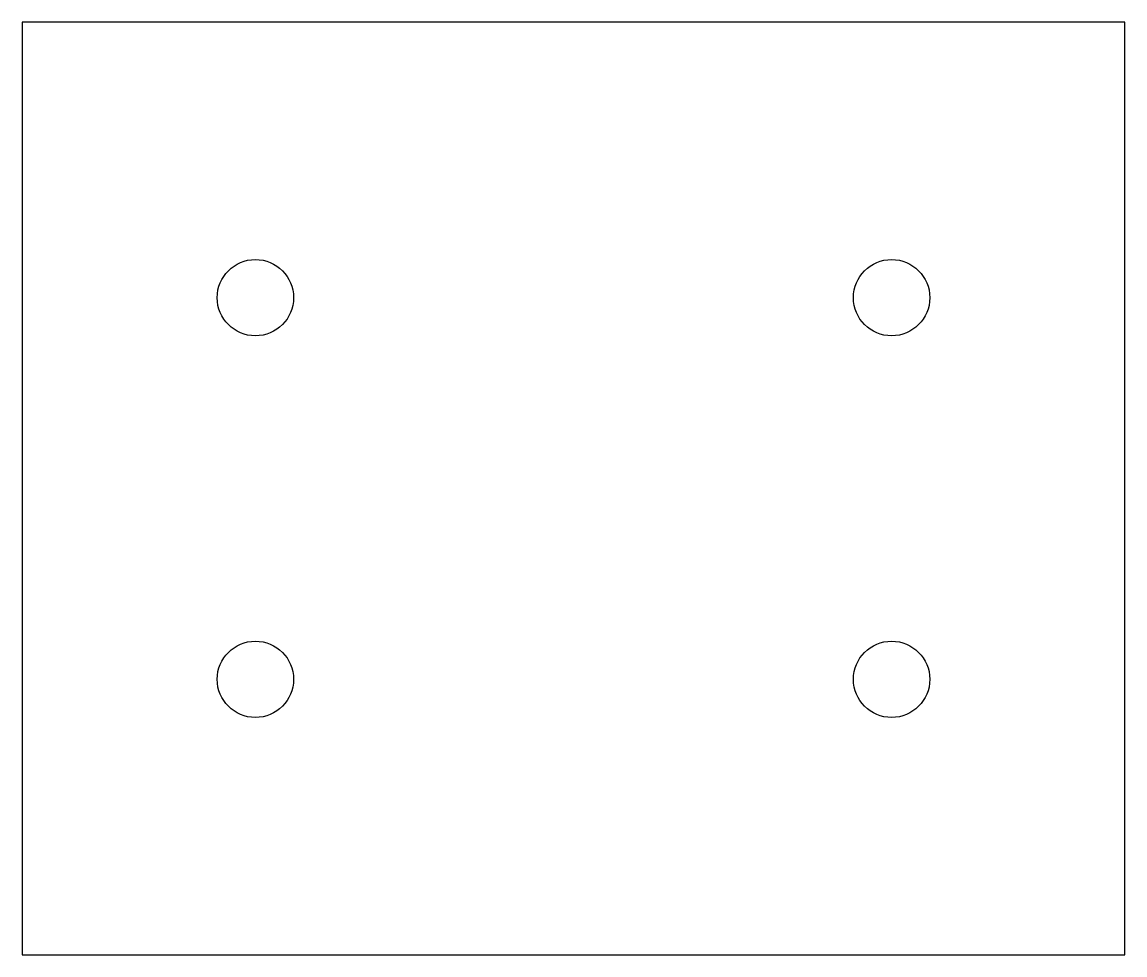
# Model space of a CAD drawing. Header units: millimetres. Extents: x -65 to 65, y -55 to 55.
import ezdxf

# ---------------------------------------------------------------- set-up
doc = ezdxf.new("R2010")
doc.units = ezdxf.units.MM

msp = doc.modelspace()

# ---------------------------------------------------------------- linework, layer by layer
for p, q in [((-65, 55, 4), (-65, -55, 4)), ((65, 55, 4), (-65, 55, 4)), ((65, -55, 4), (65, 55, 4)), ((-65, -55, 4), (65, -55, 4))]:
    msp.add_line(p, q)
for centre in [(-37.5, 22.5, 4), (37.5, 22.5, 4), (-37.5, -22.5, 4), (37.5, -22.5, 4)]:
    msp.add_circle(centre, 4.5)

doc.saveas('drawing.dxf')
